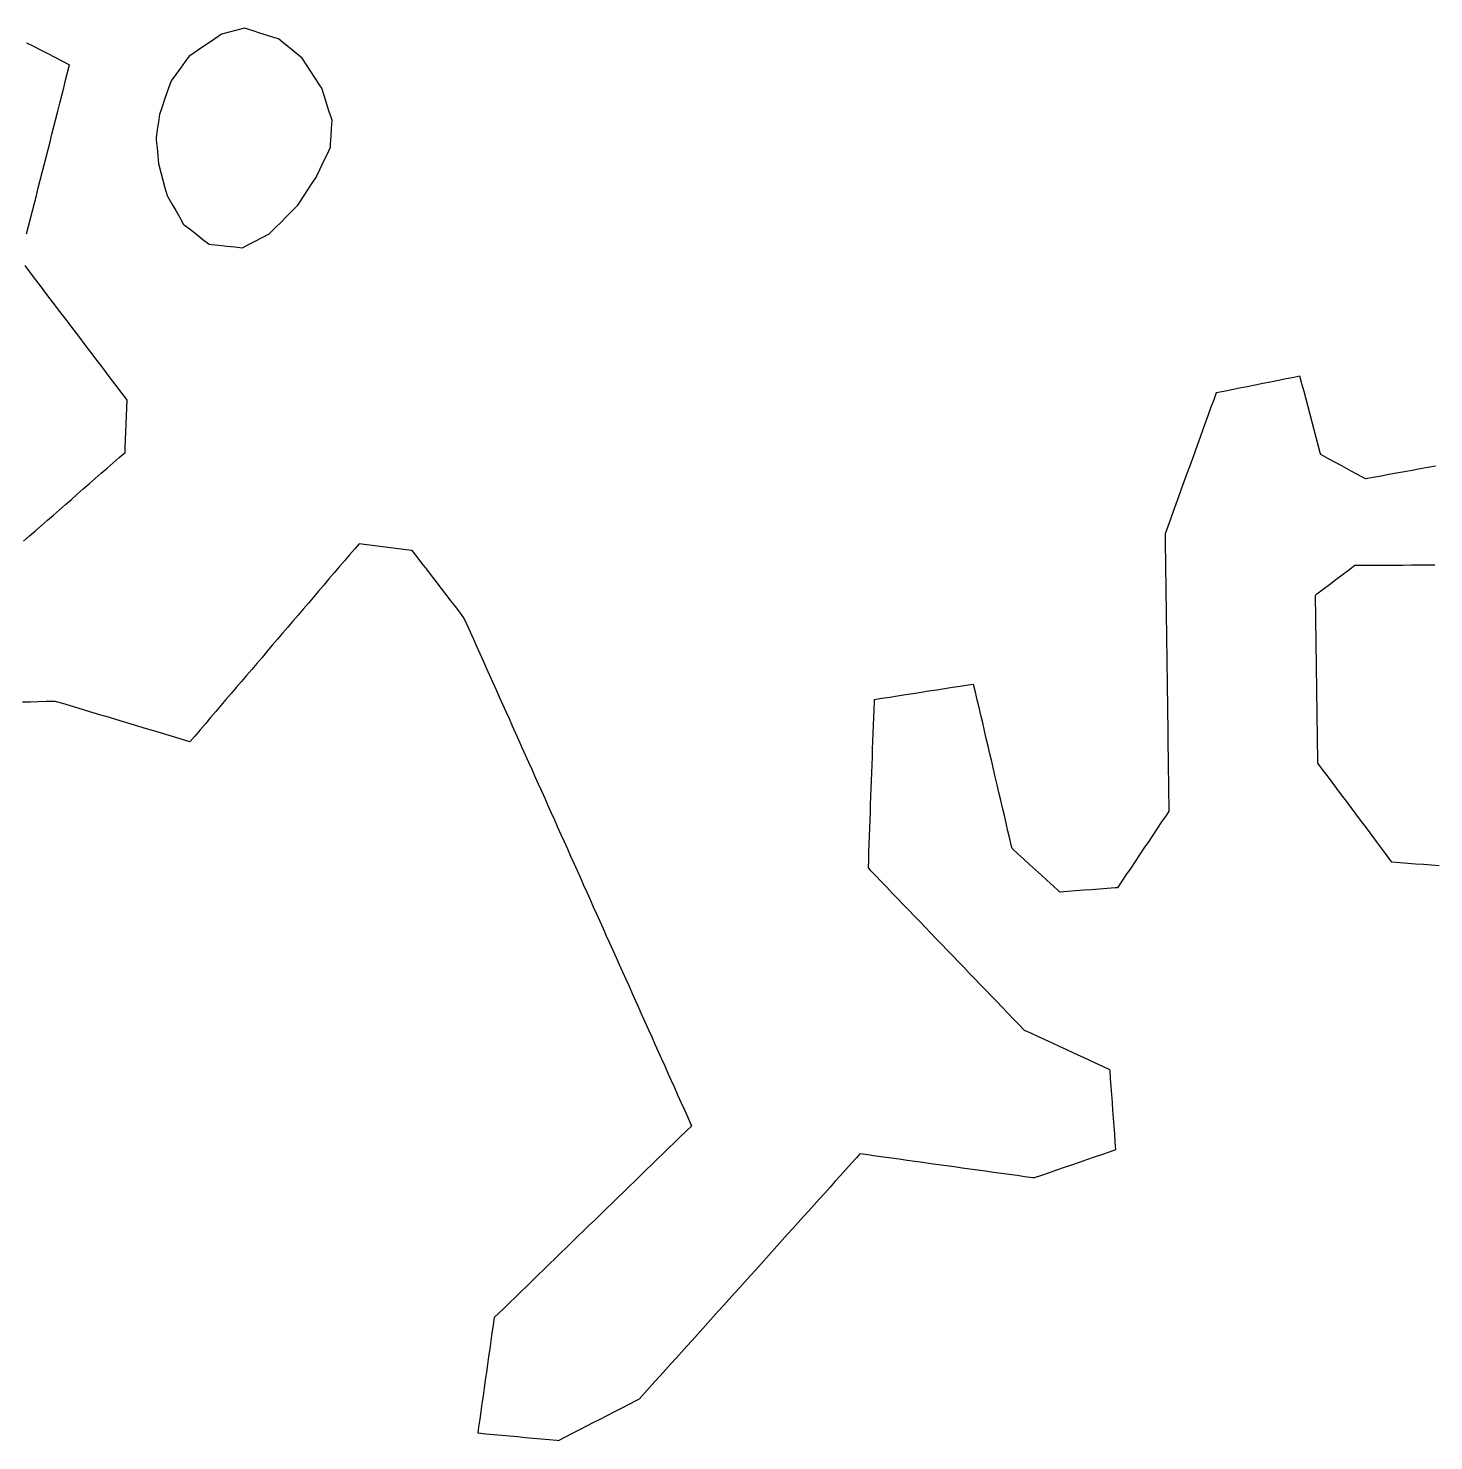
# Model space of a CAD drawing. Header units: millimetres. Extents: x 32 to 3054, y 42 to 5568.
# Drawn here: x 1944.5 to 2121.7, y 4883.9 to 5062.1 of the extents above; entities that cross this region are included whole.
import ezdxf

# ---------------------------------------------------------------- set-up
doc = ezdxf.new("R2010")
doc.units = ezdxf.units.MM
for name, color, linetype in [('ALL_ISLANDS', 7, 'Continuous'), ('OUTLINE_ISLAND_01', 7, 'Continuous'), ('OUTLINE_ISLAND_36', 7, 'Continuous')]:
    doc.layers.add(name, color=color, linetype=linetype)

msp = doc.modelspace()

# ---------------------------------------------------------------- linework, layer by layer
at = {"layer": 'ALL_ISLANDS'}
msp.add_lwpolyline([(1971.7813, 5062.0642), (1970.8137, 5061.8118), (1969.8461, 5061.5594), (1968.8784, 5061.307), (1968.8722, 5061.3028), (1968.0453, 5060.7404), (1967.2185, 5060.178), (1966.3916, 5059.6157), (1965.5647, 5059.0533), (1964.7378, 5058.4909), (1964.2771, 5057.8573), (1963.6891, 5057.0484), (1963.1011, 5056.2396), (1962.5131, 5055.4307), (1962.3563, 5054.9775), (1962.0295, 5054.0324), (1961.7026, 5053.0874), (1961.3758, 5052.1423), (1961.049, 5051.1972), (1960.9125, 5050.261), (1960.7683, 5049.2715), (1960.6241, 5048.2819), (1960.656, 5047.9533), (1960.7528, 5046.958), (1960.8495, 5045.9627), (1960.9462, 5044.9674), (1960.9772, 5044.8512), (1961.2343, 5043.8848), (1961.4914, 5042.9184), (1961.7485, 5041.952), (1962.0056, 5040.9857), (1962.1133, 5040.7978), (1962.6108, 5039.9303), (1963.1082, 5039.0628), (1963.6057, 5038.1953), (1964.1031, 5037.3278), (1964.1694, 5037.2761), (1964.9576, 5036.6607), (1965.7459, 5036.0454), (1966.5341, 5035.43), (1967.3224, 5034.8147), (1967.5654, 5034.7894), (1968.56, 5034.6856), (1969.5546, 5034.5819), (1970.5492, 5034.4782), (1971.5438, 5034.3744), (1972.2173, 5034.729), (1973.1022, 5035.1949), (1973.9871, 5035.6607), (1974.872, 5036.1265), (1974.9621, 5036.2159), (1975.6717, 5036.9205), (1976.3814, 5037.625), (1977.0911, 5038.3295), (1977.8007, 5039.0341), (1978.5104, 5039.7386), (1978.677, 5039.9936), (1979.2241, 5040.8307), (1979.7712, 5041.6677), (1980.3183, 5042.5048), (1980.8653, 5043.3419), (1980.9095, 5043.4362), (1981.3334, 5044.3419), (1981.7573, 5045.2476), (1982.1812, 5046.1533), (1982.6052, 5047.059), (1982.6296, 5047.4399), (1982.6936, 5048.4379), (1982.7576, 5049.4358), (1982.8216, 5050.4338), (1982.7343, 5050.7062), (1982.4292, 5051.6586), (1982.1241, 5052.6109), (1981.8189, 5053.5632), (1981.5138, 5054.5155), (1981.2513, 5054.9185), (1980.7056, 5055.7565), (1980.1598, 5056.5944), (1979.614, 5057.4324), (1979.0683, 5058.2703), (1978.3842, 5058.827), (1977.6085, 5059.4582), (1976.8329, 5060.0894), (1976.0573, 5060.7206), (1975.6109, 5060.8609), (1974.6569, 5061.1606), (1973.7029, 5061.4604), (1972.7489, 5061.7602), (1971.7949, 5062.0599)], close=True, dxfattribs=at)
for points in [[(1944.3001, 5036.1179), (1944.546, 5037.0872), (1944.7919, 5038.0565), (1945.0379, 5039.0258), (1945.2838, 5039.9951), (1945.5297, 5040.9644), (1945.7756, 5041.9337), (1946.0215, 5042.903), (1946.2674, 5043.8723), (1946.5133, 5044.8415), (1946.7593, 5045.8108), (1947.0052, 5046.7801), (1947.2511, 5047.7494), (1947.497, 5048.7187), (1947.7429, 5049.688), (1947.9888, 5050.6573), (1948.2347, 5051.6266), (1948.4807, 5052.5959), (1948.7266, 5053.5652), (1948.9725, 5054.5345), (1949.2184, 5055.5038), (1949.4643, 5056.473), (1949.7102, 5057.4423), (1949.6712, 5057.4623), (1948.7813, 5057.9184), (1947.8913, 5058.3744), (1947.0014, 5058.8305), (1946.1114, 5059.2865), (1945.2215, 5059.7426), (1944.3315, 5060.1986)], [(1943.9202, 4997.3647), (1944.6726, 4998.0235), (1945.4249, 4998.6823), (1946.1772, 4999.3411), (1946.9295, 4999.9998), (1947.6819, 5000.6586), (1948.4342, 5001.3174), (1949.1865, 5001.9762), (1949.9388, 5002.635), (1950.6912, 5003.2938), (1951.4435, 5003.9526), (1952.1958, 5004.6114), (1952.9481, 5005.2702), (1953.7005, 5005.929), (1954.4528, 5006.5877), (1955.2051, 5007.2465), (1955.9575, 5007.9053), (1956.7098, 5008.5641), (1956.7342, 5009.1777), (1956.7738, 5010.1769), (1956.8135, 5011.1761), (1956.8532, 5012.1753), (1956.8929, 5013.1746), (1956.9326, 5014.1738), (1956.9723, 5015.173), (1956.7914, 5015.4114), (1956.1869, 5016.2081), (1955.5825, 5017.0047), (1954.978, 5017.8013), (1954.3735, 5018.598), (1953.7691, 5019.3946), (1953.1646, 5020.1912), (1952.5601, 5020.9879), (1951.9557, 5021.7845), (1951.3512, 5022.5811), (1950.7467, 5023.3777), (1950.1423, 5024.1744), (1949.5378, 5024.971), (1948.9333, 5025.7676), (1948.3289, 5026.5643), (1947.7244, 5027.3609), (1947.12, 5028.1575), (1946.5155, 5028.9542), (1945.911, 5029.7508), (1945.3066, 5030.5474), (1944.7021, 5031.3441), (1944.0976, 5032.1407)], [(2121.9843, 5006.8371), (2121.0003, 5006.6585), (2120.0164, 5006.48), (2119.0325, 5006.3014), (2118.0486, 5006.1229), (2117.0646, 5005.9443), (2116.0807, 5005.7657), (2115.0968, 5005.5872), (2114.1128, 5005.4086), (2113.1289, 5005.2301), (2112.7771, 5005.4211), (2111.8982, 5005.8981), (2111.0193, 5006.3752), (2110.1405, 5006.8523), (2109.2616, 5007.3294), (2108.3828, 5007.8065), (2107.5039, 5008.2835), (2107.4445, 5008.5065), (2107.1872, 5009.4729), (2106.9299, 5010.4392), (2106.6726, 5011.4055), (2106.4154, 5012.3719), (2106.1581, 5013.3382), (2105.9008, 5014.3045), (2105.6435, 5015.2709), (2105.3862, 5016.2372), (2105.1289, 5017.2035), (2104.8716, 5018.1699), (2104.1171, 5018.0189), (2103.1365, 5017.8228), (2102.156, 5017.6266), (2101.1754, 5017.4304), (2100.1948, 5017.2342), (2099.2143, 5017.0381), (2098.2337, 5016.8419), (2097.2531, 5016.6457), (2096.2725, 5016.4495), (2095.292, 5016.2533), (2094.3114, 5016.0572), (2093.9986, 5015.1948), (2093.6576, 5014.2547), (2093.3166, 5013.3147), (2092.9757, 5012.3746), (2092.6347, 5011.4345), (2092.2937, 5010.4945), (2091.9527, 5009.5544), (2091.6117, 5008.6143), (2091.2708, 5007.6743), (2090.9298, 5006.7342), (2090.5888, 5005.7941), (2090.2478, 5004.854), (2089.9068, 5003.914), (2089.5658, 5002.9739), (2089.2249, 5002.0338), (2088.8839, 5001.0938), (2088.5429, 5000.1537), (2088.2019, 4999.2136), (2087.8609, 4998.2736), (2087.8743, 4997.3132), (2087.8882, 4996.3133), (2087.902, 4995.3134), (2087.9159, 4994.3135), (2087.9298, 4993.3136), (2087.9437, 4992.3137), (2087.9576, 4991.3138), (2087.9715, 4990.3139), (2087.9854, 4989.314), (2087.9993, 4988.3141), (2088.0132, 4987.3142), (2088.0271, 4986.3143), (2088.0409, 4985.3144), (2088.0548, 4984.3145), (2088.0687, 4983.3145), (2088.0826, 4982.3146), (2088.0965, 4981.3147), (2088.1104, 4980.3148), (2088.1243, 4979.3149), (2088.1382, 4978.315), (2088.1521, 4977.3151), (2088.166, 4976.3152), (2088.1798, 4975.3153), (2088.1937, 4974.3154), (2088.2076, 4973.3155), (2088.2215, 4972.3156), (2088.2354, 4971.3157), (2088.2493, 4970.3158), (2088.2632, 4969.3159), (2088.2771, 4968.316), (2088.291, 4967.3161), (2088.3049, 4966.3162), (2088.3187, 4965.3163), (2088.3326, 4964.3164), (2088.3465, 4963.3165), (2087.9865, 4962.7796), (2087.4296, 4961.949), (2086.8727, 4961.1184), (2086.3158, 4960.2878), (2085.7589, 4959.4573), (2085.202, 4958.6267), (2084.6451, 4957.7961), (2084.0881, 4956.9656), (2083.5312, 4956.135), (2082.9743, 4955.3044), (2082.4174, 4954.4738), (2081.8605, 4953.6433), (2081.572, 4953.6223), (2080.5746, 4953.5498), (2079.5772, 4953.4773), (2078.5799, 4953.4049), (2077.5825, 4953.3324), (2076.5851, 4953.2599), (2075.5877, 4953.1874), (2074.5904, 4953.1149), (2074.4829, 4953.2129), (2073.744, 4953.8867), (2073.0051, 4954.5605), (2072.2661, 4955.2343), (2071.5272, 4955.9081), (2070.7883, 4956.5819), (2070.0494, 4957.2557), (2069.3105, 4957.9295), (2068.5716, 4958.6033), (2068.5116, 4958.8597), (2068.2837, 4959.8334), (2068.0559, 4960.8071), (2067.828, 4961.7808), (2067.6001, 4962.7545), (2067.3723, 4963.7282), (2067.1444, 4964.7019), (2066.9166, 4965.6756), (2066.6887, 4966.6492), (2066.4609, 4967.6229), (2066.233, 4968.5966), (2066.0052, 4969.5703), (2065.7773, 4970.544), (2065.5494, 4971.5177), (2065.3216, 4972.4914), (2065.0937, 4973.4651), (2064.8659, 4974.4388), (2064.638, 4975.4125), (2064.4102, 4976.3862), (2064.1823, 4977.3599), (2063.9545, 4978.3336), (2063.7266, 4979.3073), (2063.0273, 4979.1989), (2062.0391, 4979.0457), (2061.0509, 4978.8926), (2060.0627, 4978.7394), (2059.0745, 4978.5862), (2058.0863, 4978.4331), (2057.0981, 4978.2799), (2056.1099, 4978.1268), (2055.1217, 4977.9736), (2054.1335, 4977.8204), (2053.1453, 4977.6673), (2052.1571, 4977.5141), (2051.1689, 4977.3609), (2051.1613, 4977.1488), (2051.1256, 4976.1495), (2051.0899, 4975.1501), (2051.0542, 4974.1507), (2051.0185, 4973.1514), (2050.9828, 4972.152), (2050.9471, 4971.1527), (2050.9114, 4970.1533), (2050.8757, 4969.1539), (2050.84, 4968.1546), (2050.8043, 4967.1552), (2050.7686, 4966.1558), (2050.7329, 4965.1565), (2050.6972, 4964.1571), (2050.6615, 4963.1578), (2050.6258, 4962.1584), (2050.5901, 4961.159), (2050.5544, 4960.1597), (2050.5187, 4959.1603), (2050.483, 4958.1609), (2050.4473, 4957.1616), (2050.4116, 4956.1622), (2050.6955, 4955.8671), (2051.3889, 4955.1464), (2052.0822, 4954.4258), (2052.7756, 4953.7052), (2053.4689, 4952.9846), (2054.1622, 4952.264), (2054.8556, 4951.5434), (2055.5489, 4950.8228), (2056.2423, 4950.1022), (2056.9356, 4949.3816), (2057.6289, 4948.6609), (2058.3223, 4947.9403), (2059.0156, 4947.2197), (2059.709, 4946.4991), (2060.4023, 4945.7785), (2061.0956, 4945.0579), (2061.789, 4944.3373), (2062.4823, 4943.6167), (2063.1757, 4942.8961), (2063.869, 4942.1754), (2064.5623, 4941.4548), (2065.2557, 4940.7342), (2065.949, 4940.0136), (2066.6424, 4939.293), (2067.3357, 4938.5724), (2068.029, 4937.8518), (2068.7224, 4937.1312), (2069.4157, 4936.4106), (2070.109, 4935.6899), (2070.8838, 4935.3328), (2071.7919, 4934.9141), (2072.7001, 4934.4954), (2073.6082, 4934.0767), (2074.5163, 4933.658), (2075.4245, 4933.2394), (2076.3326, 4932.8207), (2077.2408, 4932.402), (2078.1489, 4931.9833), (2079.057, 4931.5647), (2079.9652, 4931.146), (2080.8733, 4930.7273), (2080.8854, 4930.564), (2080.9592, 4929.5667), (2081.033, 4928.5694), (2081.1068, 4927.5721), (2081.1806, 4926.5749), (2081.2544, 4925.5776), (2081.3282, 4924.5803), (2081.4021, 4923.5831), (2081.4759, 4922.5858), (2081.5497, 4921.5885), (2081.6235, 4920.5912), (2080.796, 4920.3059), (2079.8506, 4919.9799), (2078.9052, 4919.6539), (2077.9599, 4919.3279), (2077.0145, 4919.0019), (2076.0691, 4918.6759), (2075.1238, 4918.3499), (2074.1784, 4918.0239), (2073.233, 4917.6979), (2072.2876, 4917.3719), (2071.3423, 4917.0459), (2071.1853, 4917.0676), (2070.1947, 4917.2047), (2069.2042, 4917.3417), (2068.2136, 4917.4788), (2067.223, 4917.6159), (2066.2325, 4917.7529), (2065.2419, 4917.89), (2064.2514, 4918.0271), (2063.2608, 4918.1641), (2062.2702, 4918.3012), (2061.2797, 4918.4382), (2060.2891, 4918.5753), (2059.2986, 4918.7124), (2058.308, 4918.8494), (2057.3174, 4918.9865), (2056.3269, 4919.1236), (2055.3363, 4919.2606), (2054.3457, 4919.3977), (2053.3552, 4919.5348), (2052.3646, 4919.6718), (2051.3741, 4919.8089), (2050.3835, 4919.946), (2049.3929, 4920.083), (2048.9577, 4919.5995), (2048.2887, 4918.8562), (2047.6197, 4918.113), (2046.9507, 4917.3697), (2046.2817, 4916.6265), (2045.6127, 4915.8832), (2044.9437, 4915.1399), (2044.2747, 4914.3967), (2043.6057, 4913.6534), (2042.9367, 4912.9102), (2042.2677, 4912.1669), (2041.5987, 4911.4236), (2040.9297, 4910.6804), (2040.2606, 4909.9371), (2039.5916, 4909.1939), (2038.9226, 4908.4506), (2038.2536, 4907.7074), (2037.5846, 4906.9641), (2036.9156, 4906.2208), (2036.2466, 4905.4776), (2035.5776, 4904.7343), (2034.9086, 4903.9911), (2034.2396, 4903.2478), (2033.5706, 4902.5045), (2032.9016, 4901.7613), (2032.2326, 4901.018), (2031.5636, 4900.2748), (2030.8946, 4899.5315), (2030.2256, 4898.7883), (2029.5566, 4898.045), (2028.8876, 4897.3017), (2028.2186, 4896.5585), (2027.5496, 4895.8152), (2026.8806, 4895.072), (2026.2116, 4894.3287), (2025.5426, 4893.5854), (2024.8735, 4892.8422), (2024.2045, 4892.0989), (2023.5355, 4891.3557), (2022.8665, 4890.6124), (2022.1975, 4889.8692), (2021.5285, 4889.1259), (2021.1234, 4888.9182), (2020.2335, 4888.462), (2019.3437, 4888.0058), (2018.4538, 4887.5495), (2017.5639, 4887.0933), (2016.6741, 4886.6371), (2015.7842, 4886.1809), (2014.8943, 4885.7247), (2014.0045, 4885.2684), (2013.1146, 4884.8122), (2012.2247, 4884.356), (2011.3349, 4883.8998), (2011.1816, 4883.914), (2010.1859, 4884.0064), (2009.1901, 4884.0987), (2008.1944, 4884.1911), (2007.1987, 4884.2835), (2006.203, 4884.3759), (2005.2072, 4884.4682), (2004.2115, 4884.5606), (2003.2158, 4884.653), (2002.2201, 4884.7453), (2001.2243, 4884.8377), (2001.3348, 4885.6124), (2001.476, 4886.6024), (2001.6172, 4887.5924), (2001.7584, 4888.5824), (2001.8996, 4889.5724), (2002.0408, 4890.5623), (2002.182, 4891.5523), (2002.3232, 4892.5423), (2002.4644, 4893.5323), (2002.6056, 4894.5223), (2002.7468, 4895.5122), (2002.888, 4896.5022), (2003.0292, 4897.4922), (2003.1704, 4898.4822), (2003.3116, 4899.4722), (2003.7864, 4899.9335), (2004.5036, 4900.6303), (2005.2208, 4901.3272), (2005.938, 4902.024), (2006.6552, 4902.7209), (2007.3724, 4903.4178), (2008.0896, 4904.1146), (2008.8068, 4904.8115), (2009.524, 4905.5083), (2010.2412, 4906.2052), (2010.9584, 4906.9021), (2011.6757, 4907.5989), (2012.3929, 4908.2958), (2013.1101, 4908.9927), (2013.8273, 4909.6895), (2014.5445, 4910.3864), (2015.2617, 4911.0832), (2015.9789, 4911.7801), (2016.6961, 4912.477), (2017.4133, 4913.1738), (2018.1305, 4913.8707), (2018.8477, 4914.5676), (2019.5649, 4915.2644), (2020.2821, 4915.9613), (2020.9993, 4916.6581), (2021.7165, 4917.355), (2022.4337, 4918.0519), (2023.1509, 4918.7487), (2023.8681, 4919.4456), (2024.5853, 4920.1425), (2025.3026, 4920.8393), (2026.0198, 4921.5362), (2026.737, 4922.233), (2027.4542, 4922.9299), (2028.1714, 4923.6268), (2028.0767, 4923.838), (2027.6677, 4924.7506), (2027.2588, 4925.6632), (2026.8499, 4926.5757), (2026.4409, 4927.4883), (2026.032, 4928.4008), (2025.623, 4929.3134), (2025.2141, 4930.2259), (2024.8051, 4931.1385), (2024.3962, 4932.0511), (2023.9872, 4932.9636), (2023.5783, 4933.8762), (2023.1693, 4934.7887), (2022.7604, 4935.7013), (2022.3515, 4936.6139), (2021.9425, 4937.5264), (2021.5336, 4938.439), (2021.1246, 4939.3515), (2020.7157, 4940.2641), (2020.3067, 4941.1766), (2019.8978, 4942.0892), (2019.4888, 4943.0018), (2019.0799, 4943.9143), (2018.6709, 4944.8269), (2018.262, 4945.7394), (2017.853, 4946.652), (2017.4441, 4947.5646), (2017.0352, 4948.4771), (2016.6262, 4949.3897), (2016.2173, 4950.3022), (2015.8083, 4951.2148), (2015.3994, 4952.1274), (2014.9904, 4953.0399), (2014.5815, 4953.9525), (2014.1725, 4954.865), (2013.7636, 4955.7776), (2013.3546, 4956.6901), (2012.9457, 4957.6027), (2012.5368, 4958.5153), (2012.1278, 4959.4278), (2011.7189, 4960.3404), (2011.3099, 4961.2529), (2010.901, 4962.1655), (2010.492, 4963.0781), (2010.0831, 4963.9906), (2009.6741, 4964.9032), (2009.2652, 4965.8157), (2008.8562, 4966.7283), (2008.4473, 4967.6408), (2008.0383, 4968.5534), (2007.6294, 4969.466), (2007.2205, 4970.3785), (2006.8115, 4971.2911), (2006.4026, 4972.2036), (2005.9936, 4973.1162), (2005.5847, 4974.0288), (2005.1757, 4974.9413), (2004.7668, 4975.8539), (2004.3578, 4976.7664), (2003.9489, 4977.679), (2003.5399, 4978.5916), (2003.131, 4979.5041), (2002.7221, 4980.4167), (2002.3131, 4981.3292), (2001.9042, 4982.2418), (2001.4952, 4983.1543), (2001.0863, 4984.0669), (2000.6773, 4984.9795), (2000.2684, 4985.892), (1999.8594, 4986.8046), (1999.4505, 4987.7171), (1999.023, 4988.2726), (1998.4132, 4989.0651), (1997.8033, 4989.8576), (1997.1934, 4990.6501), (1996.5836, 4991.4426), (1995.9737, 4992.2351), (1995.3638, 4993.0276), (1994.754, 4993.8201), (1994.1441, 4994.6126), (1993.5342, 4995.4051), (1992.9244, 4996.1976), (1992.1712, 4996.2923), (1991.179, 4996.417), (1990.1868, 4996.5417), (1989.1946, 4996.6664), (1988.2024, 4996.7911), (1987.2103, 4996.9158), (1986.2181, 4997.0405), (1985.6731, 4996.4021), (1985.0238, 4995.6416), (1984.3746, 4994.881), (1983.7253, 4994.1205), (1983.076, 4993.3599), (1982.4268, 4992.5994), (1981.7775, 4991.8388), (1981.1282, 4991.0782), (1980.4789, 4990.3177), (1979.8297, 4989.5571), (1979.1804, 4988.7966), (1978.5311, 4988.036), (1977.8819, 4987.2754), (1977.2326, 4986.5149), (1976.5833, 4985.7543), (1975.9341, 4984.9938), (1975.2848, 4984.2332), (1974.6355, 4983.4727), (1973.9863, 4982.7121), (1973.337, 4981.9515), (1972.6877, 4981.191), (1972.0384, 4980.4304), (1971.3892, 4979.6699), (1970.7399, 4978.9093), (1970.0906, 4978.1487), (1969.4414, 4977.3882), (1968.7921, 4976.6276), (1968.1428, 4975.8671), (1967.4936, 4975.1065), (1966.8443, 4974.346), (1966.195, 4973.5854), (1965.5457, 4972.8248), (1964.8965, 4972.0643), (1964.1893, 4972.2765), (1963.2315, 4972.5639), (1962.2737, 4972.8514), (1961.3159, 4973.1388), (1960.3582, 4973.4263), (1959.4004, 4973.7137), (1958.4426, 4974.0011), (1957.4848, 4974.2886), (1956.527, 4974.576), (1955.5692, 4974.8635), (1954.6114, 4975.1509), (1953.6536, 4975.4384), (1952.6958, 4975.7258), (1951.738, 4976.0132), (1950.7802, 4976.3007), (1949.8224, 4976.5881), (1948.8646, 4976.8756), (1947.9068, 4977.163), (1947.7596, 4977.1591), (1946.76, 4977.1322), (1945.7603, 4977.1054), (1944.7607, 4977.0785), (1943.761, 4977.0517)], [(2122.4517, 4956.4057), (2121.4549, 4956.4854), (2120.4581, 4956.5651), (2119.4613, 4956.6448), (2118.4645, 4956.7245), (2117.4676, 4956.8041), (2116.4708, 4956.8838), (2116.1153, 4957.3597), (2115.5169, 4958.1609), (2114.9184, 4958.9621), (2114.32, 4959.7632), (2113.7215, 4960.5644), (2113.1231, 4961.3655), (2112.5246, 4962.1667), (2111.9261, 4962.9678), (2111.3277, 4963.769), (2110.7292, 4964.5702), (2110.1308, 4965.3713), (2109.5323, 4966.1725), (2108.9339, 4966.9736), (2108.3354, 4967.7748), (2107.737, 4968.576), (2107.1385, 4969.3771), (2107.1357, 4969.5775), (2107.1215, 4970.5774), (2107.1074, 4971.5773), (2107.0933, 4972.5772), (2107.0791, 4973.5771), (2107.065, 4974.577), (2107.0509, 4975.5769), (2107.0367, 4976.5768), (2107.0226, 4977.5767), (2107.0084, 4978.5766), (2106.9943, 4979.5765), (2106.9802, 4980.5764), (2106.966, 4981.5763), (2106.9519, 4982.5762), (2106.9378, 4983.5761), (2106.9236, 4984.576), (2106.9095, 4985.5759), (2106.8953, 4986.5758), (2106.8812, 4987.5757), (2106.8671, 4988.5756), (2106.8529, 4989.5755), (2106.8388, 4990.5754), (2107.0191, 4990.7114), (2107.8173, 4991.3138), (2108.6155, 4991.9162), (2109.4137, 4992.5186), (2110.2119, 4993.1209), (2111.0101, 4993.7233), (2111.8083, 4994.3257), (2111.8931, 4994.3262), (2112.8931, 4994.3321), (2113.8931, 4994.338), (2114.893, 4994.344), (2115.893, 4994.3499), (2116.893, 4994.3558), (2117.893, 4994.3617), (2118.893, 4994.3677), (2119.893, 4994.3736), (2120.8929, 4994.3795), (2121.8929, 4994.3854)]]:
    msp.add_lwpolyline(points, dxfattribs=at)
at = {"layer": 'OUTLINE_ISLAND_01'}
for points in [[(1944.3001, 5036.1179), (1944.546, 5037.0872), (1944.7919, 5038.0565), (1945.0379, 5039.0258), (1945.2838, 5039.9951), (1945.5297, 5040.9644), (1945.7756, 5041.9337), (1946.0215, 5042.903), (1946.2674, 5043.8723), (1946.5133, 5044.8415), (1946.7593, 5045.8108), (1947.0052, 5046.7801), (1947.2511, 5047.7494), (1947.497, 5048.7187), (1947.7429, 5049.688), (1947.9888, 5050.6573), (1948.2347, 5051.6266), (1948.4807, 5052.5959), (1948.7266, 5053.5652), (1948.9725, 5054.5345), (1949.2184, 5055.5038), (1949.4643, 5056.473), (1949.7102, 5057.4423), (1949.6712, 5057.4623), (1948.7813, 5057.9184), (1947.8913, 5058.3744), (1947.0014, 5058.8305), (1946.1114, 5059.2865), (1945.2215, 5059.7426), (1944.3315, 5060.1986)], [(1943.9202, 4997.3647), (1944.6726, 4998.0235), (1945.4249, 4998.6823), (1946.1772, 4999.3411), (1946.9295, 4999.9998), (1947.6819, 5000.6586), (1948.4342, 5001.3174), (1949.1865, 5001.9762), (1949.9388, 5002.635), (1950.6912, 5003.2938), (1951.4435, 5003.9526), (1952.1958, 5004.6114), (1952.9481, 5005.2702), (1953.7005, 5005.929), (1954.4528, 5006.5877), (1955.2051, 5007.2465), (1955.9575, 5007.9053), (1956.7098, 5008.5641), (1956.7342, 5009.1777), (1956.7738, 5010.1769), (1956.8135, 5011.1761), (1956.8532, 5012.1753), (1956.8929, 5013.1746), (1956.9326, 5014.1738), (1956.9723, 5015.173), (1956.7914, 5015.4114), (1956.1869, 5016.2081), (1955.5825, 5017.0047), (1954.978, 5017.8013), (1954.3735, 5018.598), (1953.7691, 5019.3946), (1953.1646, 5020.1912), (1952.5601, 5020.9879), (1951.9557, 5021.7845), (1951.3512, 5022.5811), (1950.7467, 5023.3777), (1950.1423, 5024.1744), (1949.5378, 5024.971), (1948.9333, 5025.7676), (1948.3289, 5026.5643), (1947.7244, 5027.3609), (1947.12, 5028.1575), (1946.5155, 5028.9542), (1945.911, 5029.7508), (1945.3066, 5030.5474), (1944.7021, 5031.3441), (1944.0976, 5032.1407)], [(2121.9843, 5006.8371), (2121.0003, 5006.6585), (2120.0164, 5006.48), (2119.0325, 5006.3014), (2118.0486, 5006.1229), (2117.0646, 5005.9443), (2116.0807, 5005.7657), (2115.0968, 5005.5872), (2114.1128, 5005.4086), (2113.1289, 5005.2301), (2112.7771, 5005.4211), (2111.8982, 5005.8981), (2111.0193, 5006.3752), (2110.1405, 5006.8523), (2109.2616, 5007.3294), (2108.3828, 5007.8065), (2107.5039, 5008.2835), (2107.4445, 5008.5065), (2107.1872, 5009.4729), (2106.9299, 5010.4392), (2106.6726, 5011.4055), (2106.4154, 5012.3719), (2106.1581, 5013.3382), (2105.9008, 5014.3045), (2105.6435, 5015.2709), (2105.3862, 5016.2372), (2105.1289, 5017.2035), (2104.8716, 5018.1699), (2104.1171, 5018.0189), (2103.1365, 5017.8228), (2102.156, 5017.6266), (2101.1754, 5017.4304), (2100.1948, 5017.2342), (2099.2143, 5017.0381), (2098.2337, 5016.8419), (2097.2531, 5016.6457), (2096.2725, 5016.4495), (2095.292, 5016.2533), (2094.3114, 5016.0572), (2093.9986, 5015.1948), (2093.6576, 5014.2547), (2093.3166, 5013.3147), (2092.9757, 5012.3746), (2092.6347, 5011.4345), (2092.2937, 5010.4945), (2091.9527, 5009.5544), (2091.6117, 5008.6143), (2091.2708, 5007.6743), (2090.9298, 5006.7342), (2090.5888, 5005.7941), (2090.2478, 5004.854), (2089.9068, 5003.914), (2089.5658, 5002.9739), (2089.2249, 5002.0338), (2088.8839, 5001.0938), (2088.5429, 5000.1537), (2088.2019, 4999.2136), (2087.8609, 4998.2736), (2087.8743, 4997.3132), (2087.8882, 4996.3133), (2087.902, 4995.3134), (2087.9159, 4994.3135), (2087.9298, 4993.3136), (2087.9437, 4992.3137), (2087.9576, 4991.3138), (2087.9715, 4990.3139), (2087.9854, 4989.314), (2087.9993, 4988.3141), (2088.0132, 4987.3142), (2088.0271, 4986.3143), (2088.0409, 4985.3144), (2088.0548, 4984.3145), (2088.0687, 4983.3145), (2088.0826, 4982.3146), (2088.0965, 4981.3147), (2088.1104, 4980.3148), (2088.1243, 4979.3149), (2088.1382, 4978.315), (2088.1521, 4977.3151), (2088.166, 4976.3152), (2088.1798, 4975.3153), (2088.1937, 4974.3154), (2088.2076, 4973.3155), (2088.2215, 4972.3156), (2088.2354, 4971.3157), (2088.2493, 4970.3158), (2088.2632, 4969.3159), (2088.2771, 4968.316), (2088.291, 4967.3161), (2088.3049, 4966.3162), (2088.3187, 4965.3163), (2088.3326, 4964.3164), (2088.3465, 4963.3165), (2087.9865, 4962.7796), (2087.4296, 4961.949), (2086.8727, 4961.1184), (2086.3158, 4960.2878), (2085.7589, 4959.4573), (2085.202, 4958.6267), (2084.6451, 4957.7961), (2084.0881, 4956.9656), (2083.5312, 4956.135), (2082.9743, 4955.3044), (2082.4174, 4954.4738), (2081.8605, 4953.6433), (2081.572, 4953.6223), (2080.5746, 4953.5498), (2079.5772, 4953.4773), (2078.5799, 4953.4049), (2077.5825, 4953.3324), (2076.5851, 4953.2599), (2075.5877, 4953.1874), (2074.5904, 4953.1149), (2074.4829, 4953.2129), (2073.744, 4953.8867), (2073.0051, 4954.5605), (2072.2661, 4955.2343), (2071.5272, 4955.9081), (2070.7883, 4956.5819), (2070.0494, 4957.2557), (2069.3105, 4957.9295), (2068.5716, 4958.6033), (2068.5116, 4958.8597), (2068.2837, 4959.8334), (2068.0559, 4960.8071), (2067.828, 4961.7808), (2067.6001, 4962.7545), (2067.3723, 4963.7282), (2067.1444, 4964.7019), (2066.9166, 4965.6756), (2066.6887, 4966.6492), (2066.4609, 4967.6229), (2066.233, 4968.5966), (2066.0052, 4969.5703), (2065.7773, 4970.544), (2065.5494, 4971.5177), (2065.3216, 4972.4914), (2065.0937, 4973.4651), (2064.8659, 4974.4388), (2064.638, 4975.4125), (2064.4102, 4976.3862), (2064.1823, 4977.3599), (2063.9545, 4978.3336), (2063.7266, 4979.3073), (2063.0273, 4979.1989), (2062.0391, 4979.0457), (2061.0509, 4978.8926), (2060.0627, 4978.7394), (2059.0745, 4978.5862), (2058.0863, 4978.4331), (2057.0981, 4978.2799), (2056.1099, 4978.1268), (2055.1217, 4977.9736), (2054.1335, 4977.8204), (2053.1453, 4977.6673), (2052.1571, 4977.5141), (2051.1689, 4977.3609), (2051.1613, 4977.1488), (2051.1256, 4976.1495), (2051.0899, 4975.1501), (2051.0542, 4974.1507), (2051.0185, 4973.1514), (2050.9828, 4972.152), (2050.9471, 4971.1527), (2050.9114, 4970.1533), (2050.8757, 4969.1539), (2050.84, 4968.1546), (2050.8043, 4967.1552), (2050.7686, 4966.1558), (2050.7329, 4965.1565), (2050.6972, 4964.1571), (2050.6615, 4963.1578), (2050.6258, 4962.1584), (2050.5901, 4961.159), (2050.5544, 4960.1597), (2050.5187, 4959.1603), (2050.483, 4958.1609), (2050.4473, 4957.1616), (2050.4116, 4956.1622), (2050.6955, 4955.8671), (2051.3889, 4955.1464), (2052.0822, 4954.4258), (2052.7756, 4953.7052), (2053.4689, 4952.9846), (2054.1622, 4952.264), (2054.8556, 4951.5434), (2055.5489, 4950.8228), (2056.2423, 4950.1022), (2056.9356, 4949.3816), (2057.6289, 4948.6609), (2058.3223, 4947.9403), (2059.0156, 4947.2197), (2059.709, 4946.4991), (2060.4023, 4945.7785), (2061.0956, 4945.0579), (2061.789, 4944.3373), (2062.4823, 4943.6167), (2063.1757, 4942.8961), (2063.869, 4942.1754), (2064.5623, 4941.4548), (2065.2557, 4940.7342), (2065.949, 4940.0136), (2066.6424, 4939.293), (2067.3357, 4938.5724), (2068.029, 4937.8518), (2068.7224, 4937.1312), (2069.4157, 4936.4106), (2070.109, 4935.6899), (2070.8838, 4935.3328), (2071.7919, 4934.9141), (2072.7001, 4934.4954), (2073.6082, 4934.0767), (2074.5163, 4933.658), (2075.4245, 4933.2394), (2076.3326, 4932.8207), (2077.2408, 4932.402), (2078.1489, 4931.9833), (2079.057, 4931.5647), (2079.9652, 4931.146), (2080.8733, 4930.7273), (2080.8854, 4930.564), (2080.9592, 4929.5667), (2081.033, 4928.5694), (2081.1068, 4927.5721), (2081.1806, 4926.5749), (2081.2544, 4925.5776), (2081.3282, 4924.5803), (2081.4021, 4923.5831), (2081.4759, 4922.5858), (2081.5497, 4921.5885), (2081.6235, 4920.5912), (2080.796, 4920.3059), (2079.8506, 4919.9799), (2078.9052, 4919.6539), (2077.9599, 4919.3279), (2077.0145, 4919.0019), (2076.0691, 4918.6759), (2075.1238, 4918.3499), (2074.1784, 4918.0239), (2073.233, 4917.6979), (2072.2876, 4917.3719), (2071.3423, 4917.0459), (2071.1853, 4917.0676), (2070.1947, 4917.2047), (2069.2042, 4917.3417), (2068.2136, 4917.4788), (2067.223, 4917.6159), (2066.2325, 4917.7529), (2065.2419, 4917.89), (2064.2514, 4918.0271), (2063.2608, 4918.1641), (2062.2702, 4918.3012), (2061.2797, 4918.4382), (2060.2891, 4918.5753), (2059.2986, 4918.7124), (2058.308, 4918.8494), (2057.3174, 4918.9865), (2056.3269, 4919.1236), (2055.3363, 4919.2606), (2054.3457, 4919.3977), (2053.3552, 4919.5348), (2052.3646, 4919.6718), (2051.3741, 4919.8089), (2050.3835, 4919.946), (2049.3929, 4920.083), (2048.9577, 4919.5995), (2048.2887, 4918.8562), (2047.6197, 4918.113), (2046.9507, 4917.3697), (2046.2817, 4916.6265), (2045.6127, 4915.8832), (2044.9437, 4915.1399), (2044.2747, 4914.3967), (2043.6057, 4913.6534), (2042.9367, 4912.9102), (2042.2677, 4912.1669), (2041.5987, 4911.4236), (2040.9297, 4910.6804), (2040.2606, 4909.9371), (2039.5916, 4909.1939), (2038.9226, 4908.4506), (2038.2536, 4907.7074), (2037.5846, 4906.9641), (2036.9156, 4906.2208), (2036.2466, 4905.4776), (2035.5776, 4904.7343), (2034.9086, 4903.9911), (2034.2396, 4903.2478), (2033.5706, 4902.5045), (2032.9016, 4901.7613), (2032.2326, 4901.018), (2031.5636, 4900.2748), (2030.8946, 4899.5315), (2030.2256, 4898.7883), (2029.5566, 4898.045), (2028.8876, 4897.3017), (2028.2186, 4896.5585), (2027.5496, 4895.8152), (2026.8806, 4895.072), (2026.2116, 4894.3287), (2025.5426, 4893.5854), (2024.8735, 4892.8422), (2024.2045, 4892.0989), (2023.5355, 4891.3557), (2022.8665, 4890.6124), (2022.1975, 4889.8692), (2021.5285, 4889.1259), (2021.1234, 4888.9182), (2020.2335, 4888.462), (2019.3437, 4888.0058), (2018.4538, 4887.5495), (2017.5639, 4887.0933), (2016.6741, 4886.6371), (2015.7842, 4886.1809), (2014.8943, 4885.7247), (2014.0045, 4885.2684), (2013.1146, 4884.8122), (2012.2247, 4884.356), (2011.3349, 4883.8998), (2011.1816, 4883.914), (2010.1859, 4884.0064), (2009.1901, 4884.0987), (2008.1944, 4884.1911), (2007.1987, 4884.2835), (2006.203, 4884.3759), (2005.2072, 4884.4682), (2004.2115, 4884.5606), (2003.2158, 4884.653), (2002.2201, 4884.7453), (2001.2243, 4884.8377), (2001.3348, 4885.6124), (2001.476, 4886.6024), (2001.6172, 4887.5924), (2001.7584, 4888.5824), (2001.8996, 4889.5724), (2002.0408, 4890.5623), (2002.182, 4891.5523), (2002.3232, 4892.5423), (2002.4644, 4893.5323), (2002.6056, 4894.5223), (2002.7468, 4895.5122), (2002.888, 4896.5022), (2003.0292, 4897.4922), (2003.1704, 4898.4822), (2003.3116, 4899.4722), (2003.7864, 4899.9335), (2004.5036, 4900.6303), (2005.2208, 4901.3272), (2005.938, 4902.024), (2006.6552, 4902.7209), (2007.3724, 4903.4178), (2008.0896, 4904.1146), (2008.8068, 4904.8115), (2009.524, 4905.5083), (2010.2412, 4906.2052), (2010.9584, 4906.9021), (2011.6757, 4907.5989), (2012.3929, 4908.2958), (2013.1101, 4908.9927), (2013.8273, 4909.6895), (2014.5445, 4910.3864), (2015.2617, 4911.0832), (2015.9789, 4911.7801), (2016.6961, 4912.477), (2017.4133, 4913.1738), (2018.1305, 4913.8707), (2018.8477, 4914.5676), (2019.5649, 4915.2644), (2020.2821, 4915.9613), (2020.9993, 4916.6581), (2021.7165, 4917.355), (2022.4337, 4918.0519), (2023.1509, 4918.7487), (2023.8681, 4919.4456), (2024.5853, 4920.1425), (2025.3026, 4920.8393), (2026.0198, 4921.5362), (2026.737, 4922.233), (2027.4542, 4922.9299), (2028.1714, 4923.6268), (2028.0767, 4923.838), (2027.6677, 4924.7506), (2027.2588, 4925.6632), (2026.8499, 4926.5757), (2026.4409, 4927.4883), (2026.032, 4928.4008), (2025.623, 4929.3134), (2025.2141, 4930.2259), (2024.8051, 4931.1385), (2024.3962, 4932.0511), (2023.9872, 4932.9636), (2023.5783, 4933.8762), (2023.1693, 4934.7887), (2022.7604, 4935.7013), (2022.3515, 4936.6139), (2021.9425, 4937.5264), (2021.5336, 4938.439), (2021.1246, 4939.3515), (2020.7157, 4940.2641), (2020.3067, 4941.1766), (2019.8978, 4942.0892), (2019.4888, 4943.0018), (2019.0799, 4943.9143), (2018.6709, 4944.8269), (2018.262, 4945.7394), (2017.853, 4946.652), (2017.4441, 4947.5646), (2017.0352, 4948.4771), (2016.6262, 4949.3897), (2016.2173, 4950.3022), (2015.8083, 4951.2148), (2015.3994, 4952.1274), (2014.9904, 4953.0399), (2014.5815, 4953.9525), (2014.1725, 4954.865), (2013.7636, 4955.7776), (2013.3546, 4956.6901), (2012.9457, 4957.6027), (2012.5368, 4958.5153), (2012.1278, 4959.4278), (2011.7189, 4960.3404), (2011.3099, 4961.2529), (2010.901, 4962.1655), (2010.492, 4963.0781), (2010.0831, 4963.9906), (2009.6741, 4964.9032), (2009.2652, 4965.8157), (2008.8562, 4966.7283), (2008.4473, 4967.6408), (2008.0383, 4968.5534), (2007.6294, 4969.466), (2007.2205, 4970.3785), (2006.8115, 4971.2911), (2006.4026, 4972.2036), (2005.9936, 4973.1162), (2005.5847, 4974.0288), (2005.1757, 4974.9413), (2004.7668, 4975.8539), (2004.3578, 4976.7664), (2003.9489, 4977.679), (2003.5399, 4978.5916), (2003.131, 4979.5041), (2002.7221, 4980.4167), (2002.3131, 4981.3292), (2001.9042, 4982.2418), (2001.4952, 4983.1543), (2001.0863, 4984.0669), (2000.6773, 4984.9795), (2000.2684, 4985.892), (1999.8594, 4986.8046), (1999.4505, 4987.7171), (1999.023, 4988.2726), (1998.4132, 4989.0651), (1997.8033, 4989.8576), (1997.1934, 4990.6501), (1996.5836, 4991.4426), (1995.9737, 4992.2351), (1995.3638, 4993.0276), (1994.754, 4993.8201), (1994.1441, 4994.6126), (1993.5342, 4995.4051), (1992.9244, 4996.1976), (1992.1712, 4996.2923), (1991.179, 4996.417), (1990.1868, 4996.5417), (1989.1946, 4996.6664), (1988.2024, 4996.7911), (1987.2103, 4996.9158), (1986.2181, 4997.0405), (1985.6731, 4996.4021), (1985.0238, 4995.6416), (1984.3746, 4994.881), (1983.7253, 4994.1205), (1983.076, 4993.3599), (1982.4268, 4992.5994), (1981.7775, 4991.8388), (1981.1282, 4991.0782), (1980.4789, 4990.3177), (1979.8297, 4989.5571), (1979.1804, 4988.7966), (1978.5311, 4988.036), (1977.8819, 4987.2754), (1977.2326, 4986.5149), (1976.5833, 4985.7543), (1975.9341, 4984.9938), (1975.2848, 4984.2332), (1974.6355, 4983.4727), (1973.9863, 4982.7121), (1973.337, 4981.9515), (1972.6877, 4981.191), (1972.0384, 4980.4304), (1971.3892, 4979.6699), (1970.7399, 4978.9093), (1970.0906, 4978.1487), (1969.4414, 4977.3882), (1968.7921, 4976.6276), (1968.1428, 4975.8671), (1967.4936, 4975.1065), (1966.8443, 4974.346), (1966.195, 4973.5854), (1965.5457, 4972.8248), (1964.8965, 4972.0643), (1964.1893, 4972.2765), (1963.2315, 4972.5639), (1962.2737, 4972.8514), (1961.3159, 4973.1388), (1960.3582, 4973.4263), (1959.4004, 4973.7137), (1958.4426, 4974.0011), (1957.4848, 4974.2886), (1956.527, 4974.576), (1955.5692, 4974.8635), (1954.6114, 4975.1509), (1953.6536, 4975.4384), (1952.6958, 4975.7258), (1951.738, 4976.0132), (1950.7802, 4976.3007), (1949.8224, 4976.5881), (1948.8646, 4976.8756), (1947.9068, 4977.163), (1947.7596, 4977.1591), (1946.76, 4977.1322), (1945.7603, 4977.1054), (1944.7607, 4977.0785), (1943.761, 4977.0517)], [(2122.4517, 4956.4057), (2121.4549, 4956.4854), (2120.4581, 4956.5651), (2119.4613, 4956.6448), (2118.4645, 4956.7245), (2117.4676, 4956.8041), (2116.4708, 4956.8838), (2116.1153, 4957.3597), (2115.5169, 4958.1609), (2114.9184, 4958.9621), (2114.32, 4959.7632), (2113.7215, 4960.5644), (2113.1231, 4961.3655), (2112.5246, 4962.1667), (2111.9261, 4962.9678), (2111.3277, 4963.769), (2110.7292, 4964.5702), (2110.1308, 4965.3713), (2109.5323, 4966.1725), (2108.9339, 4966.9736), (2108.3354, 4967.7748), (2107.737, 4968.576), (2107.1385, 4969.3771), (2107.1357, 4969.5775), (2107.1215, 4970.5774), (2107.1074, 4971.5773), (2107.0933, 4972.5772), (2107.0791, 4973.5771), (2107.065, 4974.577), (2107.0509, 4975.5769), (2107.0367, 4976.5768), (2107.0226, 4977.5767), (2107.0084, 4978.5766), (2106.9943, 4979.5765), (2106.9802, 4980.5764), (2106.966, 4981.5763), (2106.9519, 4982.5762), (2106.9378, 4983.5761), (2106.9236, 4984.576), (2106.9095, 4985.5759), (2106.8953, 4986.5758), (2106.8812, 4987.5757), (2106.8671, 4988.5756), (2106.8529, 4989.5755), (2106.8388, 4990.5754), (2107.0191, 4990.7114), (2107.8173, 4991.3138), (2108.6155, 4991.9162), (2109.4137, 4992.5186), (2110.2119, 4993.1209), (2111.0101, 4993.7233), (2111.8083, 4994.3257), (2111.8931, 4994.3262), (2112.8931, 4994.3321), (2113.8931, 4994.338), (2114.893, 4994.344), (2115.893, 4994.3499), (2116.893, 4994.3558), (2117.893, 4994.3617), (2118.893, 4994.3677), (2119.893, 4994.3736), (2120.8929, 4994.3795), (2121.8929, 4994.3854)]]:
    msp.add_lwpolyline(points, dxfattribs=at)
at = {"layer": 'OUTLINE_ISLAND_36'}
msp.add_lwpolyline([(1971.7813, 5062.0642), (1970.8137, 5061.8118), (1969.8461, 5061.5594), (1968.8784, 5061.307), (1968.8722, 5061.3028), (1968.0453, 5060.7404), (1967.2185, 5060.178), (1966.3916, 5059.6157), (1965.5647, 5059.0533), (1964.7378, 5058.4909), (1964.2771, 5057.8573), (1963.6891, 5057.0484), (1963.1011, 5056.2396), (1962.5131, 5055.4307), (1962.3563, 5054.9775), (1962.0295, 5054.0324), (1961.7026, 5053.0874), (1961.3758, 5052.1423), (1961.049, 5051.1972), (1960.9125, 5050.261), (1960.7683, 5049.2715), (1960.6241, 5048.2819), (1960.656, 5047.9533), (1960.7528, 5046.958), (1960.8495, 5045.9627), (1960.9462, 5044.9674), (1960.9772, 5044.8512), (1961.2343, 5043.8848), (1961.4914, 5042.9184), (1961.7485, 5041.952), (1962.0056, 5040.9857), (1962.1133, 5040.7978), (1962.6108, 5039.9303), (1963.1082, 5039.0628), (1963.6057, 5038.1953), (1964.1031, 5037.3278), (1964.1694, 5037.2761), (1964.9576, 5036.6607), (1965.7459, 5036.0454), (1966.5341, 5035.43), (1967.3224, 5034.8147), (1967.5654, 5034.7894), (1968.56, 5034.6856), (1969.5546, 5034.5819), (1970.5492, 5034.4782), (1971.5438, 5034.3744), (1972.2173, 5034.729), (1973.1022, 5035.1949), (1973.9871, 5035.6607), (1974.872, 5036.1265), (1974.9621, 5036.2159), (1975.6717, 5036.9205), (1976.3814, 5037.625), (1977.0911, 5038.3295), (1977.8007, 5039.0341), (1978.5104, 5039.7386), (1978.677, 5039.9936), (1979.2241, 5040.8307), (1979.7712, 5041.6677), (1980.3183, 5042.5048), (1980.8653, 5043.3419), (1980.9095, 5043.4362), (1981.3334, 5044.3419), (1981.7573, 5045.2476), (1982.1812, 5046.1533), (1982.6052, 5047.059), (1982.6296, 5047.4399), (1982.6936, 5048.4379), (1982.7576, 5049.4358), (1982.8216, 5050.4338), (1982.7343, 5050.7062), (1982.4292, 5051.6586), (1982.1241, 5052.6109), (1981.8189, 5053.5632), (1981.5138, 5054.5155), (1981.2513, 5054.9185), (1980.7056, 5055.7565), (1980.1598, 5056.5944), (1979.614, 5057.4324), (1979.0683, 5058.2703), (1978.3842, 5058.827), (1977.6085, 5059.4582), (1976.8329, 5060.0894), (1976.0573, 5060.7206), (1975.6109, 5060.8609), (1974.6569, 5061.1606), (1973.7029, 5061.4604), (1972.7489, 5061.7602), (1971.7949, 5062.0599)], close=True, dxfattribs=at)

doc.saveas('drawing.dxf')
